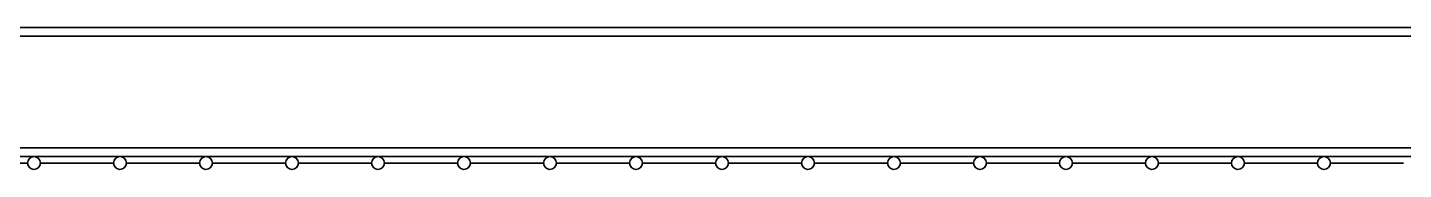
# Model space of a CAD drawing. Header units: millimetres. Extents: x 0 to 420, y 0 to 297.
# Drawn here: x 91.178 to 94.378, y 151.579 to 151.909 of the extents above; entities that cross this region are included whole.
import ezdxf

# ---------------------------------------------------------------- set-up
doc = ezdxf.new("R2010")
doc.units = ezdxf.units.MM

msp = doc.modelspace()

# ---------------------------------------------------------------- linework, layer by layer
at = {"color": 7, "linetype": 'Continuous', "lineweight": 35}
for p, q in [((95.5932, 151.9086), (86.9932, 151.9086)), ((95.5932, 151.8886), (86.9932, 151.8886)), ((95.5932, 151.6286), (86.9932, 151.6286)), ((95.5932, 151.6086), (86.9932, 151.6086)), ((91.0082, 151.5936), (91.1782, 151.5936)), ((91.2082, 151.5936), (91.3782, 151.5936)), ((91.4082, 151.5936), (91.5782, 151.5936)), ((91.6082, 151.5936), (91.7782, 151.5936)), ((91.8082, 151.5936), (91.9782, 151.5936)), ((92.0082, 151.5936), (92.1782, 151.5936)), ((92.2082, 151.5936), (92.3782, 151.5936)), ((92.4082, 151.5936), (92.5782, 151.5936)), ((92.6082, 151.5936), (92.7782, 151.5936)), ((92.8082, 151.5936), (92.9782, 151.5936)), ((93.0082, 151.5936), (93.1782, 151.5936)), ((93.2082, 151.5936), (93.3782, 151.5936)), ((93.4082, 151.5936), (93.5782, 151.5936)), ((93.6082, 151.5936), (93.7782, 151.5936)), ((93.8082, 151.5936), (93.9782, 151.5936)), ((94.0082, 151.5936), (94.1782, 151.5936)), ((94.2082, 151.5936), (94.3782, 151.5936))]:
    msp.add_line(p, q, dxfattribs=at)
for centre in [(91.1932, 151.5936), (91.3932, 151.5936), (91.5932, 151.5936), (91.7932, 151.5936), (91.9932, 151.5936), (92.1932, 151.5936), (92.3932, 151.5936), (92.5932, 151.5936), (92.7932, 151.5936), (92.9932, 151.5936), (93.1932, 151.5936), (93.3932, 151.5936), (93.5932, 151.5936), (93.7932, 151.5936), (93.9932, 151.5936), (94.1932, 151.5936)]:
    msp.add_circle(centre, 0.015, dxfattribs=at)

doc.saveas('drawing.dxf')
